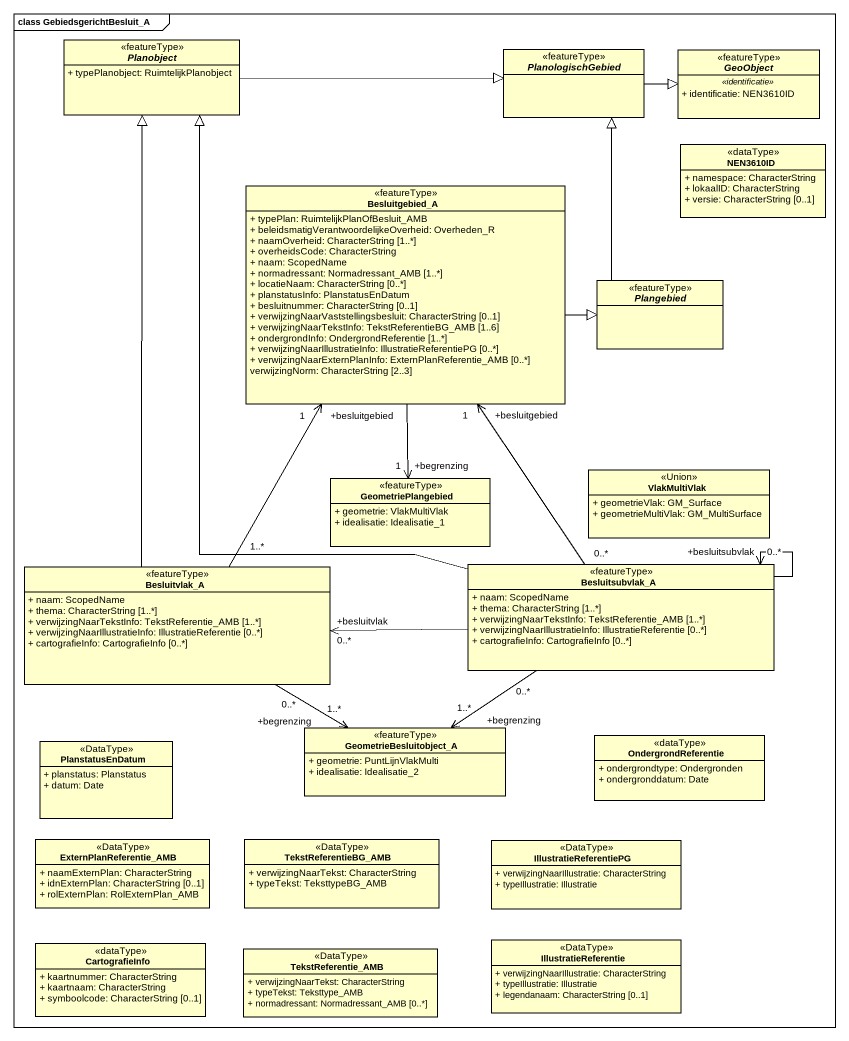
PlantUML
@startuml
mainframe class GebiedsgerichtBesluit_A
hide circle
hide empty members
skinparam classAttributeIconSize 0
abstract class Planobject <<featureType>> {
  + typePlanobject: RuimtelijkPlanobject
}
abstract class PlanologischGebied <<featureType>>
abstract class GeoObject <<featureType>> {
  .. <<identificatie>> ..
  + identificatie: NEN3610ID
}
class NEN3610ID <<dataType>> {
  + namespace: CharacterString
  + lokaalID: CharacterString
  + versie: CharacterString [0..1]
}
class Besluitgebied_A <<featureType>> {
  + typePlan: RuimtelijkPlanOfBesluit_AMB
  + beleidsmatigVerantwoordelijkeOverheid: Overheden_R
  + naamOverheid: CharacterString [1..*]
  + overheidsCode: CharacterString
  + naam: ScopedName
  + normadressant: Normadressant_AMB [1..*]
  + locatieNaam: CharacterString [0..*]
  + planstatusInfo: PlanstatusEnDatum
  + besluitnummer: CharacterString [0..1]
  + verwijzingNaarVaststellingsbesluit: CharacterString [0..1]
  + verwijzingNaarTekstInfo: TekstReferentieBG_AMB [1..6]
  + ondergrondInfo: OndergrondReferentie [1..*]
  + verwijzingNaarIllustratieInfo: IllustratieReferentiePG [0..*]
  + verwijzingNaarExternPlanInfo: ExternPlanReferentie_AMB [0..*]
  verwijzingNorm: CharacterString [2..3]
}
abstract class Plangebied <<featureType>>
class VlakMultiVlak <<Union>> {
  + geometrieVlak: GM_Surface
  + geometrieMultiVlak: GM_MultiSurface
}
class GeometriePlangebied <<featureType>> {
  + geometrie: VlakMultiVlak
  + idealisatie: Idealisatie_1
}
class Besluitvlak_A <<featureType>> {
  + naam: ScopedName
  + thema: CharacterString [1..*]
  + verwijzingNaarTekstInfo: TekstReferentie_AMB [1..*]
  + verwijzingNaarIllustratieInfo: IllustratieReferentie [0..*]
  + cartografieInfo: CartografieInfo [0..*]
}
class Besluitsubvlak_A <<featureType>> {
  + naam: ScopedName
  + thema: CharacterString [1..*]
  + verwijzingNaarTekstInfo: TekstReferentie_AMB [1..*]
  + verwijzingNaarIllustratieInfo: IllustratieReferentie [0..*]
  + cartografieInfo: CartografieInfo [0..*]
}
class PlanstatusEnDatum <<DataType>> {
  + planstatus: Planstatus
  + datum: Date
}
class GeometrieBesluitobject_A <<featureType>> {
  + geometrie: PuntLijnVlakMulti
  + idealisatie: Idealisatie_2
}
class OndergrondReferentie <<dataType>> {
  + ondergrondtype: Ondergronden
  + ondergronddatum: Date
}
class ExternPlanReferentie_AMB <<DataType>> {
  + naamExternPlan: CharacterString
  + idnExternPlan: CharacterString [0..1]
  + rolExternPlan: RolExternPlan_AMB
}
class TekstReferentieBG_AMB <<DataType>> {
  + verwijzingNaarTekst: CharacterString
  + typeTekst: TeksttypeBG_AMB
}
class IllustratieReferentiePG <<DataType>> {
  + verwijzingNaarIllustratie: CharacterString
  + typeIllustratie: Illustratie
}
class IllustratieReferentie <<DataType>> {
  + verwijzingNaarIllustratie: CharacterString
  + typeIllustratie: Illustratie
  + legendanaam: CharacterString [0..1]
}
class CartografieInfo <<dataType>> {
  + kaartnummer: CharacterString
  + kaartnaam: CharacterString
  + symboolcode: CharacterString [0..1]
}
class TekstReferentie_AMB <<DataType>> {
  + verwijzingNaarTekst: CharacterString
  + typeTekst: Teksttype_AMB
  + normadressant: Normadressant_AMB [0..*]
}
Planobject -right-|> PlanologischGebied
PlanologischGebied -right-|> GeoObject
Besluitgebied_A -right-|> Plangebied
Besluitgebied_A "+besluitgebied\n1" <-- "1..*" Besluitvlak_A
Plangebied -up-|> PlanologischGebied
GeometriePlangebied "+begrenzing\n1" <-up- Besluitgebied_A
Besluitvlak_A -up-|> Planobject
Besluitvlak_A "0..*" -right-> "+begrenzing\n1..*" GeometrieBesluitobject_A
Besluitsubvlak_A -up-|> Planobject
Besluitsubvlak_A "0..*" -up-> "+besluitgebied\n1" Besluitgebied_A
Besluitsubvlak_A -left-> "+besluitvlak\n0..*" Besluitvlak_A
Besluitsubvlak_A --> "+besluitsubvlak\n0..*" Besluitsubvlak_A
Besluitsubvlak_A "0..*" --> "+begrenzing\n1..*" GeometrieBesluitobject_A
@enduml
